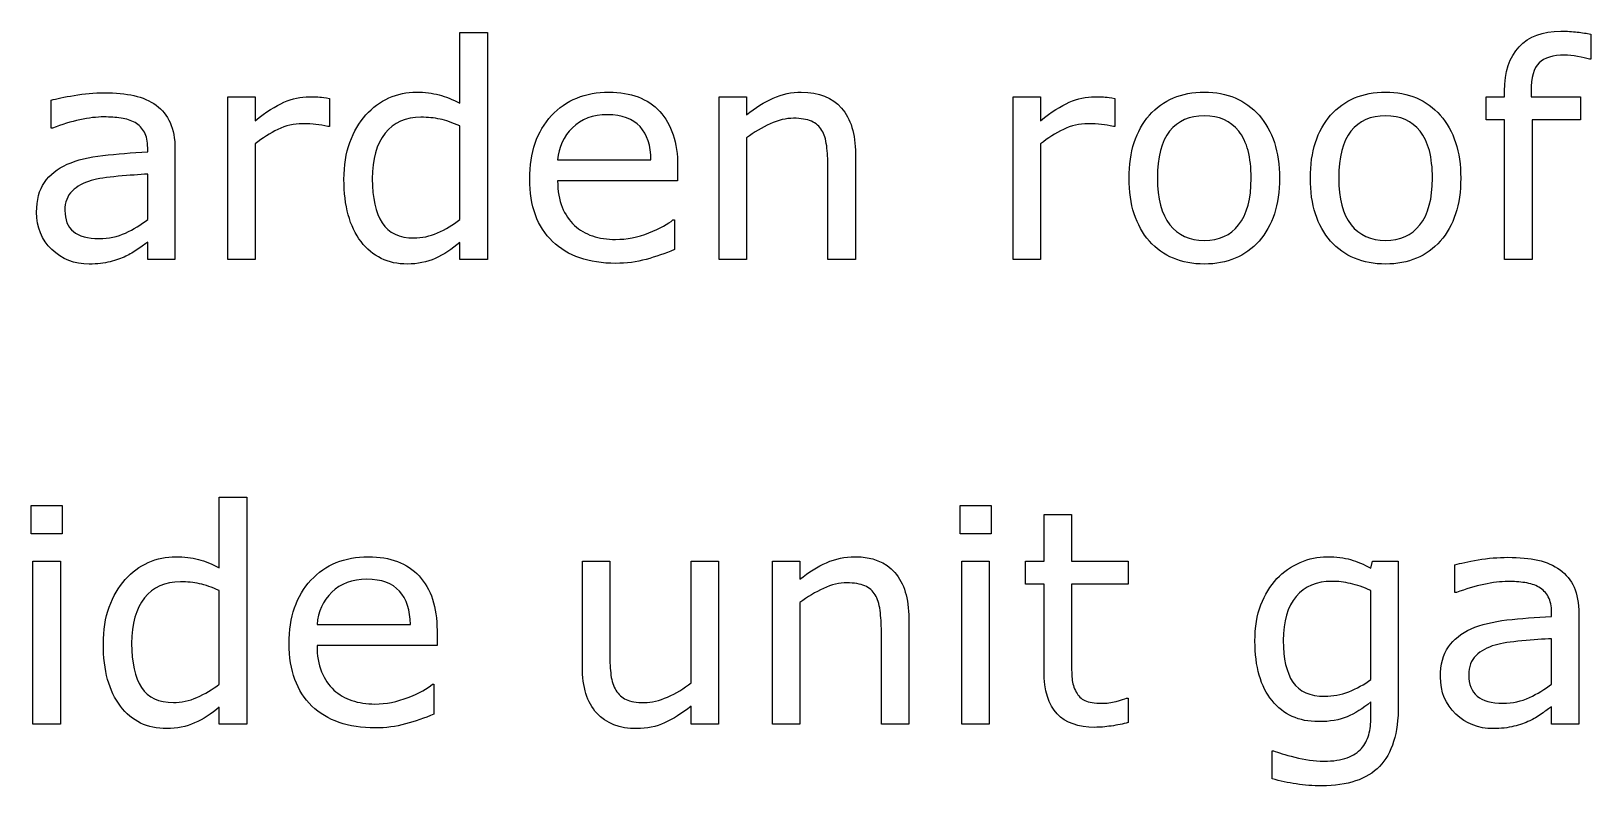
# Model space of a CAD drawing. Extents: x -13 to 750, y 12 to 2314.
# Drawn here: x 224.42 to 271.42, y 54.03 to 76.77 of the extents above; entities that cross this region are included whole.
import ezdxf

# ---------------------------------------------------------------- set-up
doc = ezdxf.new("R2010")
doc.units = 0
doc.layers.get('0').update_dxf_attribs({"linetype": 'CONTINUOUS'})

msp = doc.modelspace()

# ---------------------------------------------------------------- linework, layer by layer
at = {"color": 7}
for points in [[(237.33691, 74.6014), (237.33691, 76.7284), (238.16309, 76.7284), (238.16309, 69.89)], [(271.41654, 76.6838), (271.4165, 75.9281)], [(271.4165, 75.9281), (271.3726, 75.9281)], [(231.16704, 73.3754), (231.16704, 69.89), (230.34087, 69.89), (230.34087, 74.7987), (231.16704, 74.7987), (231.16704, 74.0736)], [(233.40386, 74.7467), (233.40381, 73.8978)], [(245.97661, 73.5547), (245.97661, 69.89), (245.15044, 69.89), (245.15044, 74.7987), (245.97661, 74.7987), (245.97661, 74.2538)], [(254.83598, 73.3754), (254.83598, 69.89), (254.00981, 69.89), (254.00981, 74.7987), (254.83598, 74.7987), (254.83598, 74.0736)], [(257.07279, 74.7467), (257.07275, 73.8978)], [(269.61918, 74.9657), (269.61918, 74.7987), (271.10893, 74.7987), (271.10893, 74.1044), (269.64555, 74.1044), (269.64555, 69.89), (268.81938, 69.89), (268.81938, 74.1044), (268.26127, 74.1044), (268.26127, 74.7987), (268.81938, 74.7987), (268.81938, 74.9613)], [(225.05859, 73.8539), (225.01469, 73.8539), (225.01469, 74.6932)], [(233.40381, 73.8978), (233.35991, 73.8978)], [(237.33691, 71.0985), (237.33691, 73.9154)], [(257.07275, 73.8978), (257.02885, 73.8978)], [(227.92822, 73.1335), (227.92822, 73.2609)], [(228.75004, 73.2208), (228.75, 69.89)], [(240.28125, 72.8915), (243.09375, 72.8915)], [(249.25493, 73.076), (249.25488, 69.89)], [(227.92822, 71.0985), (227.92822, 72.4652)], [(243.8979, 72.7069), (243.89795, 72.2587)], [(249.25488, 69.89), (248.42871, 69.89), (248.42871, 72.6849)], [(243.89795, 72.2587), (240.28125, 72.2587)], [(227.92822, 71.0984), (227.92822, 71.0985)], [(237.33691, 71.0983), (237.33691, 71.0985)], [(243.75732, 71.0897), (243.80122, 71.0897), (243.80122, 70.1888)], [(228.75, 69.89), (227.92822, 69.89), (227.92822, 70.4129)], [(238.16309, 69.89), (237.33691, 69.89), (237.33691, 70.4042)], [(230.08594, 60.6014), (230.08594, 62.7284), (230.91211, 62.7284), (230.91211, 55.89)], [(254.94145, 57.4937), (254.94145, 60.1041), (254.38334, 60.1041), (254.38334, 60.7984), (254.94145, 60.7984), (254.94145, 62.209), (255.76762, 62.209), (255.76762, 60.7984), (257.4727, 60.7984), (257.4727, 60.1041), (255.76762, 60.1041), (255.76762, 57.8672)], [(241.02832, 57.6127), (241.02832, 60.7987), (241.85449, 60.7987), (241.85449, 58.0038)], [(244.30668, 57.1336), (244.30668, 60.7986), (245.13285, 60.7986), (245.13281, 55.89)], [(247.58491, 59.5547), (247.58491, 55.89), (246.75874, 55.89), (246.75874, 60.7987), (247.58491, 60.7987), (247.58491, 60.2538)], [(264.78953, 60.5877), (264.84223, 60.7986), (265.61566, 60.7986), (265.61576, 56.4482)], [(267.36479, 59.854), (267.32089, 59.854), (267.32089, 60.6933)], [(230.08594, 57.0985), (230.08594, 59.9154)], [(264.78959, 57.2392), (264.78959, 59.9155)], [(270.23441, 59.1336), (270.23441, 59.261)], [(271.05624, 59.2209), (271.05619, 55.8901)], [(233.03027, 58.8915), (235.84277, 58.8915)], [(250.86323, 59.076), (250.86328, 55.89)], [(236.64693, 58.7069), (236.64697, 58.2587)], [(250.86328, 55.89), (250.03711, 55.89), (250.03711, 58.6849)], [(270.23441, 57.0986), (270.23441, 58.4653)], [(236.64697, 58.2587), (233.03027, 58.2587)], [(230.08594, 57.0983), (230.08594, 57.0985)], [(236.50635, 57.0897), (236.55025, 57.0897), (236.55025, 56.1888)], [(264.78959, 57.2393), (264.78959, 57.2392)], [(270.23441, 57.0985), (270.23441, 57.0986)], [(230.91211, 55.89), (230.08594, 55.89), (230.08594, 56.4042)], [(245.13281, 55.89), (244.30664, 55.89), (244.30664, 56.4349)], [(257.42877, 56.6763), (257.47267, 56.6763), (257.4727, 55.934)], [(264.78953, 56.1097), (264.78953, 56.558)], [(271.05619, 55.8901), (270.23441, 55.8901), (270.23441, 56.413)], [(261.8101, 54.2421), (261.8101, 55.0858), (261.854, 55.0858)]]:
    msp.add_lwpolyline(points, dxfattribs=at)
for points in [[(261.18164, 72.3421), (261.18164, 72.3421)], [(262.03418, 72.3421), (262.03418, 72.3421)], [(266.64404, 72.3421), (266.64404, 72.3421)], [(267.49658, 72.3421), (267.49658, 72.3421)], [(225.34871, 61.6205), (224.41707, 61.6205), (224.41707, 62.4774), (225.34871, 62.4774)], [(253.3418, 61.6205), (252.41016, 61.6205), (252.41016, 62.4774), (253.3418, 62.4774)], [(225.2959, 55.89), (224.46973, 55.89), (224.46973, 60.7987), (225.2959, 60.7987)], [(253.2891, 55.89), (252.46293, 55.89), (252.46293, 60.7987), (253.2891, 60.7987)]]:
    msp.add_lwpolyline(points, close=True, dxfattribs=at)
for points in [[(269.25443, 76.3016), (269.54447, 76.615067), (269.963417, 76.7718), (270.51127, 76.7718)], [(270.51127, 76.7718), (270.695843, 76.7718), (270.86137, 76.763133), (271.00785, 76.7458)], [(271.00785, 76.7458), (271.157263, 76.728467), (271.293493, 76.7078), (271.41654, 76.6838)], [(268.81938, 74.9613), (268.81938, 75.5443), (268.964397, 75.991067), (269.25443, 76.3016)], [(269.85649, 75.8138), (269.698283, 75.658533), (269.61918, 75.375833), (269.61918, 74.9657)], [(270.62992, 76.0511), (270.275427, 76.0511), (270.017617, 75.972), (269.85649, 75.8138)], [(271.01664, 76.0071), (270.870153, 76.036433), (270.741247, 76.0511), (270.62992, 76.0511)], [(271.3726, 75.9281), (271.28178, 75.9541), (271.163127, 75.980433), (271.01664, 76.0071)], [(225.01469, 74.6932), (225.175823, 74.7372), (225.408733, 74.785533), (225.71342, 74.8382)], [(225.71342, 74.8382), (226.018107, 74.890867), (226.3184, 74.9172), (226.6143, 74.9172)], [(226.6143, 74.9172), (226.96, 74.9172), (227.260293, 74.887867), (227.51518, 74.8292)], [(227.51518, 74.8292), (227.772993, 74.773867), (227.99565, 74.677167), (228.18315, 74.5391)], [(232.03276, 74.6317), (232.284713, 74.743033), (232.541063, 74.7987), (232.80181, 74.7987)], [(232.80181, 74.7987), (232.945363, 74.7987), (233.049367, 74.794367), (233.11382, 74.7857)], [(233.11382, 74.7857), (233.178287, 74.779033), (233.274967, 74.766033), (233.40386, 74.7467)], [(234.50244, 74.2494), (234.70166, 74.472067), (234.933107, 74.641967), (235.19678, 74.7591)], [(235.19678, 74.7591), (235.46338, 74.8763), (235.73877, 74.9349), (236.02295, 74.9349)], [(236.02295, 74.9349), (236.280763, 74.9349), (236.50928, 74.907233), (236.7085, 74.8519)], [(236.7085, 74.8519), (236.907713, 74.799233), (237.117183, 74.715733), (237.33691, 74.6014)], [(240.09663, 74.2274), (240.536083, 74.699067), (241.11323, 74.9349), (241.82807, 74.9349)], [(241.82807, 74.9349), (242.490183, 74.9349), (242.99995, 74.741533), (243.35737, 74.3548)], [(245.97661, 74.2538), (246.234423, 74.467667), (246.501027, 74.634633), (246.77642, 74.7547)], [(246.77642, 74.7547), (247.051807, 74.874833), (247.33452, 74.9349), (247.62456, 74.9349)], [(247.62456, 74.9349), (248.154833, 74.9349), (248.55913, 74.775233), (248.83745, 74.4559)], [(255.7017, 74.6317), (255.953653, 74.743033), (256.21, 74.7987), (256.47074, 74.7987)], [(256.47074, 74.7987), (256.6143, 74.7987), (256.718303, 74.794367), (256.78275, 74.7857)], [(256.78275, 74.7857), (256.847217, 74.779033), (256.943897, 74.766033), (257.07279, 74.7467)], [(258.11426, 74.2362), (258.524413, 74.702), (259.07666, 74.9349), (259.771, 74.9349)], [(259.771, 74.9349), (260.459473, 74.9349), (261.00879, 74.702), (261.41895, 74.2362)], [(263.57666, 74.2362), (263.986813, 74.702), (264.53906, 74.9349), (265.2334, 74.9349)], [(265.2334, 74.9349), (265.921873, 74.9349), (266.47119, 74.702), (266.88135, 74.2362)], [(228.18315, 74.5391), (228.367717, 74.404367), (228.50834, 74.230067), (228.60502, 74.0162)], [(231.16704, 74.0736), (231.495167, 74.337267), (231.78374, 74.5233), (232.03276, 74.6317)], [(243.35737, 74.3548), (243.717723, 73.968133), (243.8979, 73.418833), (243.8979, 72.7069)], [(248.83745, 74.4559), (249.11577, 74.136567), (249.25493, 73.6766), (249.25493, 73.076)], [(254.83598, 74.0736), (255.1641, 74.337267), (255.452673, 74.5233), (255.7017, 74.6317)], [(225.88477, 74.1), (225.618163, 74.044), (225.34277, 73.961967), (225.05859, 73.8539)], [(226.60986, 74.188), (226.393067, 74.188), (226.15137, 74.158667), (225.88477, 74.1)], [(227.12402, 74.153), (226.95996, 74.176333), (226.788573, 74.188), (226.60986, 74.188)], [(227.5459, 74.0168), (227.428713, 74.084133), (227.288087, 74.129533), (227.12402, 74.153)], [(227.82715, 73.7267), (227.762683, 73.849767), (227.668933, 73.946467), (227.5459, 74.0168)], [(228.60502, 74.0162), (228.7017, 73.802333), (228.75004, 73.5372), (228.75004, 73.2208)], [(231.85259, 73.8104), (231.615283, 73.699067), (231.386767, 73.554067), (231.16704, 73.3754)], [(232.59087, 73.9818), (232.33599, 73.9818), (232.089897, 73.924667), (231.85259, 73.8104)], [(232.99956, 73.9598), (232.8853, 73.974467), (232.74907, 73.9818), (232.59087, 73.9818)], [(233.35991, 73.8978), (233.236863, 73.927133), (233.116747, 73.9478), (232.99956, 73.9598)], [(234.01904, 73.4188), (234.13916, 73.744), (234.300293, 74.020867), (234.50244, 74.2494)], [(236.16357, 74.1789), (235.700683, 74.1789), (235.340333, 74.017767), (235.08252, 73.6955)], [(236.73926, 74.1219), (236.56348, 74.1599), (236.371583, 74.1789), (236.16357, 74.1789)], [(237.33691, 73.9154), (237.114257, 74.015), (236.91504, 74.083833), (236.73926, 74.1219)], [(239.44184, 72.3158), (239.44184, 73.118533), (239.660103, 73.755733), (240.09663, 74.2274)], [(240.7251, 73.8627), (240.464353, 73.6019), (240.316403, 73.278167), (240.28125, 72.8915)], [(241.78418, 74.2538), (241.3418, 74.2538), (240.988773, 74.123433), (240.7251, 73.8627)], [(242.76416, 73.8978), (242.550293, 74.135133), (242.223633, 74.2538), (241.78418, 74.2538)], [(243.09375, 72.8915), (243.091083, 73.3251), (242.98122, 73.660533), (242.76416, 73.8978)], [(246.68413, 73.981), (246.438037, 73.869667), (246.202197, 73.727567), (245.97661, 73.5547)], [(247.39165, 74.148), (247.166063, 74.148), (246.930223, 74.092333), (246.68413, 73.981)], [(247.92778, 74.056), (247.790087, 74.117333), (247.611377, 74.148), (247.39165, 74.148)], [(248.24419, 73.7836), (248.17095, 73.9066), (248.06548, 73.9974), (247.92778, 74.056)], [(255.52152, 73.8104), (255.28422, 73.699067), (255.055707, 73.554067), (254.83598, 73.3754)], [(256.25981, 73.9818), (256.004923, 73.9818), (255.758827, 73.924667), (255.52152, 73.8104)], [(256.6685, 73.9598), (256.55424, 73.974467), (256.41801, 73.9818), (256.25981, 73.9818)], [(257.02885, 73.8978), (256.905803, 73.927133), (256.785687, 73.9478), (256.6685, 73.9598)], [(257.50342, 72.3421), (257.50342, 73.141967), (257.707033, 73.773333), (258.11426, 74.2362)], [(259.771, 74.223), (259.322753, 74.223), (258.97412, 74.067733), (258.7251, 73.7572)], [(260.80811, 73.7572), (260.559083, 74.067733), (260.21338, 74.223), (259.771, 74.223)], [(261.41895, 74.2362), (261.829103, 73.773333), (262.03418, 73.141967), (262.03418, 72.3421)], [(262.96582, 72.3421), (262.96582, 73.141967), (263.169433, 73.773333), (263.57666, 74.2362)], [(265.2334, 74.223), (264.78516, 74.223), (264.436527, 74.067733), (264.1875, 73.7572)], [(266.27051, 73.7572), (266.021483, 74.067733), (265.67578, 74.223), (265.2334, 74.223)], [(266.88135, 74.2362), (267.291503, 73.773333), (267.49658, 73.141967), (267.49658, 72.3421)], [(227.92822, 73.2609), (227.92822, 73.448433), (227.89453, 73.6037), (227.82715, 73.7267)], [(233.84326, 72.307), (233.84326, 72.723), (233.901853, 73.0936), (234.01904, 73.4188)], [(235.08252, 73.6955), (234.824707, 73.373233), (234.6958, 72.9162), (234.6958, 72.3244)], [(248.38921, 73.3177), (248.362877, 73.516967), (248.314537, 73.672267), (248.24419, 73.7836)], [(258.7251, 73.7572), (258.479007, 73.4496), (258.35596, 72.9779), (258.35596, 72.3421)], [(261.18164, 72.3421), (261.18164, 72.9779), (261.05713, 73.4496), (260.80811, 73.7572)], [(264.1875, 73.7572), (263.941407, 73.4496), (263.81836, 72.9779), (263.81836, 72.3421)], [(266.64404, 72.3421), (266.64404, 72.9779), (266.51953, 73.4496), (266.27051, 73.7572)], [(225.50244, 72.7599), (225.801267, 72.891767), (226.160153, 72.981133), (226.5791, 73.028)], [(226.5791, 73.028), (226.998047, 73.074667), (227.447753, 73.109833), (227.92822, 73.1335)], [(248.42871, 72.6849), (248.42871, 72.9105), (248.415543, 73.121433), (248.38921, 73.3177)], [(224.81689, 72.215), (224.978023, 72.446467), (225.20654, 72.6281), (225.50244, 72.7599)], [(227.03613, 72.3992), (226.69629, 72.369867), (226.42676, 72.327367), (226.22754, 72.2717)], [(227.92822, 72.4652), (227.676267, 72.450533), (227.378903, 72.428533), (227.03613, 72.3992)], [(224.57959, 71.3141), (224.57959, 71.686167), (224.65869, 71.986467), (224.81689, 72.215)], [(225.65186, 71.9553), (225.505373, 71.8147), (225.43213, 71.6199), (225.43213, 71.3709)], [(226.22754, 72.2717), (225.990233, 72.204367), (225.79834, 72.0989), (225.65186, 71.9553)], [(234.35742, 70.4305), (234.014647, 70.8817), (233.84326, 71.5072), (233.84326, 72.307)], [(234.6958, 72.3244), (234.6958, 71.7414), (234.79541, 71.297533), (234.99463, 70.9928)], [(240.12739, 70.4349), (239.670357, 70.8773), (239.44184, 71.504267), (239.44184, 72.3158)], [(240.28125, 72.2587), (240.28125, 71.9569), (240.32666, 71.6932), (240.41748, 71.4676)], [(258.11426, 70.4481), (257.707033, 70.910967), (257.50342, 71.5423), (257.50342, 72.3421)], [(258.35596, 72.3421), (258.35596, 71.7269), (258.48047, 71.259633), (258.72949, 70.9403)], [(260.80371, 70.9359), (261.055663, 71.2523), (261.18164, 71.721033), (261.18164, 72.3421)], [(262.03418, 72.3421), (262.03418, 71.5423), (261.829103, 70.910967), (261.41895, 70.4481)], [(263.57666, 70.4481), (263.169433, 70.910967), (262.96582, 71.5423), (262.96582, 72.3421)], [(263.81836, 72.3421), (263.81836, 71.7269), (263.94287, 71.259633), (264.19189, 70.9403)], [(266.26611, 70.9359), (266.518063, 71.2523), (266.64404, 71.721033), (266.64404, 72.3421)], [(267.49658, 72.3421), (267.49658, 71.5423), (267.291503, 70.910967), (266.88135, 70.4481)], [(240.41748, 71.4676), (240.5083, 71.245), (240.632813, 71.0619), (240.79102, 70.9183)], [(225.04102, 70.1935), (224.7334, 70.4865), (224.57959, 70.860033), (224.57959, 71.3141)], [(225.43213, 71.3709), (225.43213, 71.089633), (225.51709, 70.8772), (225.68701, 70.7336)], [(227.26025, 70.6897), (227.50049, 70.803967), (227.723147, 70.9402), (227.92822, 71.0984)], [(234.99463, 70.9928), (235.19385, 70.691067), (235.513187, 70.5402), (235.95264, 70.5402)], [(236.66455, 70.694), (236.904783, 70.799467), (237.128903, 70.934233), (237.33691, 71.0983)], [(243.03223, 70.6942), (243.37207, 70.828933), (243.613767, 70.960767), (243.75732, 71.0897)], [(225.68701, 70.7336), (225.85693, 70.593), (226.116207, 70.5227), (226.46484, 70.5227)], [(226.46484, 70.5227), (226.75488, 70.5227), (227.020017, 70.578367), (227.26025, 70.6897)], [(235.95264, 70.5402), (236.187013, 70.5402), (236.424317, 70.591467), (236.66455, 70.694)], [(240.79102, 70.9183), (240.94336, 70.7777), (241.123533, 70.672233), (241.33154, 70.6019)], [(241.33154, 70.6019), (241.54248, 70.531567), (241.773927, 70.4964), (242.02588, 70.4964)], [(242.02588, 70.4964), (242.359867, 70.4964), (242.695317, 70.562333), (243.03223, 70.6942)], [(258.72949, 70.9403), (258.978517, 70.6239), (259.325687, 70.4657), (259.771, 70.4657)], [(259.771, 70.4657), (260.210453, 70.4657), (260.55469, 70.622433), (260.80371, 70.9359)], [(264.19189, 70.9403), (264.440917, 70.6239), (264.788087, 70.4657), (265.2334, 70.4657)], [(265.2334, 70.4657), (265.672853, 70.4657), (266.01709, 70.622433), (266.26611, 70.9359)], [(226.16602, 69.7541), (225.723633, 69.7541), (225.348633, 69.900567), (225.04102, 70.1935)], [(227.62939, 70.202), (227.506343, 70.114133), (227.386227, 70.043833), (227.26904, 69.9911)], [(227.92822, 70.4129), (227.85498, 70.3629), (227.75537, 70.2926), (227.62939, 70.202)], [(235.75488, 69.7538), (235.168947, 69.7538), (234.703127, 69.979367), (234.35742, 70.4305)], [(237.33691, 70.4042), (237.09961, 70.199067), (236.852053, 70.0394), (236.59424, 69.9252)], [(242.03462, 69.7757), (241.220167, 69.7757), (240.584423, 69.995433), (240.12739, 70.4349)], [(243.80122, 70.1888), (243.5229, 70.0716), (243.23872, 69.973467), (242.94868, 69.8944)], [(259.771, 69.7538), (259.07666, 69.7538), (258.524413, 69.985233), (258.11426, 70.4481)], [(261.41895, 70.4481), (261.00879, 69.985233), (260.459473, 69.7538), (259.771, 69.7538)], [(265.2334, 69.7538), (264.53906, 69.7538), (263.986813, 69.985233), (263.57666, 70.4481)], [(266.88135, 70.4481), (266.47119, 69.985233), (265.921873, 69.7538), (265.2334, 69.7538)], [(226.79443, 69.8241), (226.615723, 69.777433), (226.406253, 69.7541), (226.16602, 69.7541)], [(227.26904, 69.9911), (227.131347, 69.9237), (226.973143, 69.868033), (226.79443, 69.8241)], [(236.59424, 69.9252), (236.336427, 69.810933), (236.05664, 69.7538), (235.75488, 69.7538)], [(242.94868, 69.8944), (242.65864, 69.815267), (242.353953, 69.7757), (242.03462, 69.7757)], [(227.25146, 60.2494), (227.45068, 60.472067), (227.682127, 60.641967), (227.9458, 60.7591)], [(227.9458, 60.7591), (228.2124, 60.8763), (228.48779, 60.9349), (228.77197, 60.9349)], [(228.77197, 60.9349), (229.029783, 60.9349), (229.2583, 60.907233), (229.45752, 60.8519)], [(229.45752, 60.8519), (229.65674, 60.799233), (229.866213, 60.715733), (230.08594, 60.6014)], [(232.84566, 60.2274), (233.285113, 60.699067), (233.862263, 60.9349), (234.57711, 60.9349)], [(234.57711, 60.9349), (235.239217, 60.9349), (235.748983, 60.741533), (236.10641, 60.3548)], [(247.58491, 60.2538), (247.842723, 60.467667), (248.109327, 60.634633), (248.38472, 60.7547)], [(248.38472, 60.7547), (248.660107, 60.874833), (248.94282, 60.9349), (249.23286, 60.9349)], [(249.23286, 60.9349), (249.763133, 60.9349), (250.16743, 60.775233), (250.44575, 60.4559)], [(261.95945, 60.2757), (262.149883, 60.483767), (262.38133, 60.6449), (262.65379, 60.7591)], [(262.65379, 60.7591), (262.92625, 60.8763), (263.197247, 60.9349), (263.46678, 60.9349)], [(263.46678, 60.9349), (263.75096, 60.9349), (263.988263, 60.905567), (264.17869, 60.8469)], [(264.17869, 60.8469), (264.37205, 60.791567), (264.575663, 60.705167), (264.78953, 60.5877)], [(267.32089, 60.6933), (267.482023, 60.7373), (267.714933, 60.785633), (268.01962, 60.8383)], [(268.01962, 60.8383), (268.324307, 60.890967), (268.6246, 60.9173), (268.9205, 60.9173)], [(268.9205, 60.9173), (269.2662, 60.9173), (269.566493, 60.887967), (269.82138, 60.8293)], [(269.82138, 60.8293), (270.079193, 60.773967), (270.30185, 60.677267), (270.48935, 60.5392)], [(226.76807, 59.4188), (226.888183, 59.744), (227.049313, 60.020867), (227.25146, 60.2494)], [(228.9126, 60.1789), (228.449707, 60.1789), (228.089353, 60.017767), (227.83154, 59.6955)], [(229.48828, 60.1219), (229.3125, 60.1599), (229.120607, 60.1789), (228.9126, 60.1789)], [(232.19088, 58.3158), (232.19088, 59.118533), (232.40914, 59.755733), (232.84566, 60.2274)], [(234.5332, 60.2538), (234.09082, 60.2538), (233.737793, 60.123433), (233.47412, 59.8627)], [(235.51318, 59.8978), (235.299313, 60.135133), (234.972653, 60.2538), (234.5332, 60.2538)], [(236.10641, 60.3548), (236.466757, 59.968133), (236.64693, 59.418833), (236.64693, 58.7069)], [(250.44575, 60.4559), (250.72407, 60.136567), (250.86323, 59.6766), (250.86323, 59.076)], [(261.47166, 59.4803), (261.59178, 59.787967), (261.754377, 60.0531), (261.95945, 60.2757)], [(263.61186, 60.1924), (263.157753, 60.1924), (262.80033, 60.040067), (262.53959, 59.7354)], [(264.17436, 60.1264), (263.98686, 60.1704), (263.79936, 60.1924), (263.61186, 60.1924)], [(268.91606, 60.1881), (268.69926, 60.1881), (268.45756, 60.158767), (268.19096, 60.1001)], [(269.43022, 60.1531), (269.266153, 60.176433), (269.094767, 60.1881), (268.91606, 60.1881)], [(270.48935, 60.5392), (270.673917, 60.404467), (270.81454, 60.230167), (270.91122, 60.0163)], [(227.83154, 59.6955), (227.573727, 59.373233), (227.44482, 58.9162), (227.44482, 58.3244)], [(230.08594, 59.9154), (229.86328, 60.015), (229.66406, 60.083833), (229.48828, 60.1219)], [(233.47412, 59.8627), (233.21338, 59.6019), (233.06543, 59.278167), (233.03027, 58.8915)], [(235.84277, 58.8915), (235.840103, 59.3251), (235.73024, 59.660533), (235.51318, 59.8978)], [(248.29243, 59.981), (248.046337, 59.869667), (247.810497, 59.727567), (247.58491, 59.5547)], [(248.99995, 60.148), (248.774363, 60.148), (248.538523, 60.092333), (248.29243, 59.981)], [(249.53608, 60.056), (249.398387, 60.117333), (249.219677, 60.148), (248.99995, 60.148)], [(249.85249, 59.7836), (249.77925, 59.9066), (249.67378, 59.9974), (249.53608, 60.056)], [(249.99751, 59.3177), (249.971177, 59.516967), (249.922837, 59.672267), (249.85249, 59.7836)], [(262.53959, 59.7354), (262.27885, 59.430733), (262.14848, 58.988367), (262.14848, 58.4083)], [(264.78959, 59.9155), (264.569863, 60.0151), (264.364787, 60.0854), (264.17436, 60.1264)], [(268.19096, 60.1001), (267.92436, 60.0441), (267.64897, 59.962067), (267.36479, 59.854)], [(269.85209, 60.0169), (269.734903, 60.084233), (269.59428, 60.129633), (269.43022, 60.1531)], [(270.13334, 59.7268), (270.068873, 59.849867), (269.975123, 59.946567), (269.85209, 60.0169)], [(270.23441, 59.261), (270.23441, 59.448533), (270.20072, 59.6038), (270.13334, 59.7268)], [(270.91122, 60.0163), (271.0079, 59.802433), (271.05624, 59.5373), (271.05624, 59.2209)], [(226.59229, 58.307), (226.59229, 58.723), (226.650883, 59.0936), (226.76807, 59.4188)], [(250.03711, 58.6849), (250.03711, 58.9105), (250.02391, 59.121433), (249.99751, 59.3177)], [(261.29588, 58.3905), (261.29588, 58.812367), (261.354473, 59.175633), (261.47166, 59.4803)], [(267.12309, 58.2151), (267.284223, 58.446567), (267.512737, 58.6282), (267.80863, 58.76)], [(267.80863, 58.76), (268.107463, 58.891867), (268.46635, 58.981233), (268.88529, 59.0281)], [(268.88529, 59.0281), (269.304237, 59.074767), (269.753943, 59.109933), (270.23441, 59.1336)], [(227.10645, 56.4305), (226.763677, 56.8817), (226.59229, 57.5072), (226.59229, 58.307)], [(227.44482, 58.3244), (227.44482, 57.7414), (227.54443, 57.297533), (227.74365, 56.9928)], [(232.87642, 56.4349), (232.419393, 56.8773), (232.19088, 57.504267), (232.19088, 58.3158)], [(261.81004, 56.5975), (261.467267, 57.0223), (261.29588, 57.619967), (261.29588, 58.3905)], [(262.14848, 58.4083), (262.14848, 57.8575), (262.24516, 57.44), (262.43852, 57.1558)], [(269.34233, 58.3993), (269.002483, 58.369967), (268.73295, 58.327467), (268.53373, 58.2718)], [(270.23441, 58.4653), (269.982463, 58.450633), (269.685103, 58.428633), (269.34233, 58.3993)], [(233.03027, 58.2587), (233.03027, 57.9569), (233.07568, 57.6932), (233.1665, 57.4676)], [(241.85449, 58.0038), (241.85449, 57.754733), (241.866223, 57.540867), (241.88969, 57.3622)], [(255.76762, 57.8672), (255.76762, 57.6094), (255.773487, 57.407267), (255.78522, 57.2608)], [(266.88578, 57.3142), (266.88578, 57.686267), (266.964883, 57.986567), (267.12309, 58.2151)], [(267.95805, 57.9554), (267.811563, 57.8148), (267.73832, 57.62), (267.73832, 57.371)], [(268.53373, 58.2718), (268.296423, 58.204467), (268.10453, 58.099), (267.95805, 57.9554)], [(233.1665, 57.4676), (233.25732, 57.245), (233.381833, 57.0619), (233.54004, 56.9183)], [(241.45898, 56.224), (241.171873, 56.5404), (241.02832, 57.0033), (241.02832, 57.6127)], [(241.88969, 57.3622), (241.913157, 57.1864), (241.96296, 57.0355), (242.0391, 56.9095)], [(255.33256, 56.1973), (255.07182, 56.466833), (254.94145, 56.898967), (254.94145, 57.4937)], [(267.73832, 57.371), (267.73832, 57.089733), (267.82328, 56.8773), (267.9932, 56.7337)], [(227.74365, 56.9928), (227.94287, 56.691067), (228.262207, 56.5402), (228.70166, 56.5402)], [(229.41357, 56.694), (229.65381, 56.799467), (229.877933, 56.934233), (230.08594, 57.0983)], [(233.54004, 56.9183), (233.69238, 56.7777), (233.872557, 56.672233), (234.08057, 56.6019)], [(235.78125, 56.6942), (236.121097, 56.828933), (236.362797, 56.960767), (236.50635, 57.0897)], [(242.0391, 56.9095), (242.1182, 56.780633), (242.22074, 56.6869), (242.34672, 56.6283)], [(243.59477, 56.7073), (243.84965, 56.818633), (244.086953, 56.960733), (244.30668, 57.1336)], [(255.78522, 57.2608), (255.796953, 57.117267), (255.837967, 56.9825), (255.90826, 56.8565)], [(262.43852, 57.1558), (262.63188, 56.871667), (262.95268, 56.7296), (263.40092, 56.7296)], [(264.12162, 56.8658), (264.364787, 56.959533), (264.587443, 57.084033), (264.78959, 57.2393)], [(267.34721, 56.1936), (267.03959, 56.4866), (266.88578, 56.860133), (266.88578, 57.3142)], [(269.56645, 56.6898), (269.806683, 56.804067), (270.029337, 56.9403), (270.23441, 57.0985)], [(228.50391, 55.7538), (227.91797, 55.7538), (227.45215, 55.979367), (227.10645, 56.4305)], [(228.70166, 56.5402), (228.936033, 56.5402), (229.173337, 56.591467), (229.41357, 56.694)], [(230.08594, 56.4042), (229.848633, 56.199067), (229.601073, 56.0394), (229.34326, 55.9252)], [(234.78365, 55.7757), (233.969197, 55.7757), (233.333453, 55.995433), (232.87642, 56.4349)], [(234.08057, 56.6019), (234.291503, 56.531567), (234.522947, 56.4964), (234.7749, 56.4964)], [(234.7749, 56.4964), (235.108887, 56.4964), (235.444337, 56.562333), (235.78125, 56.6942)], [(242.34672, 56.6283), (242.472693, 56.569633), (242.6558, 56.5403), (242.89604, 56.5403)], [(242.89604, 56.5403), (243.109907, 56.5403), (243.342817, 56.595967), (243.59477, 56.7073)], [(244.30664, 56.4349), (244.02832, 56.215167), (243.76172, 56.046733), (243.50684, 55.9296)], [(255.90826, 56.8565), (255.972727, 56.7393), (256.060617, 56.652867), (256.17193, 56.5972)], [(256.17193, 56.5972), (256.28619, 56.544533), (256.459043, 56.5182), (256.69049, 56.5182)], [(256.69049, 56.5182), (256.825257, 56.5182), (256.96588, 56.5372), (257.11236, 56.5752)], [(257.11236, 56.5752), (257.258847, 56.616533), (257.364317, 56.650233), (257.42877, 56.6763)], [(263.2075, 55.9647), (262.62156, 55.9647), (262.15574, 56.175633), (261.81004, 56.5975)], [(263.40092, 56.7296), (263.641153, 56.7296), (263.881387, 56.775), (264.12162, 56.8658)], [(264.78953, 56.558), (264.54051, 56.358733), (264.30174, 56.2093), (264.07322, 56.1097)], [(265.61576, 56.4482), (265.61576, 55.6162), (265.426797, 55.005367), (265.04887, 54.6157)], [(267.9932, 56.7337), (268.163127, 56.5931), (268.422407, 56.5228), (268.77104, 56.5228)], [(268.77104, 56.5228), (269.061073, 56.5228), (269.32621, 56.578467), (269.56645, 56.6898)], [(270.23441, 56.413), (270.16117, 56.363), (270.061563, 56.2927), (269.93559, 56.2021)], [(236.55025, 56.1888), (236.27193, 56.0716), (235.98775, 55.973467), (235.69771, 55.8944)], [(242.66309, 55.7538), (242.147463, 55.7538), (241.746093, 55.910533), (241.45898, 56.224)], [(243.50684, 55.9296), (243.251953, 55.8124), (242.970703, 55.7538), (242.66309, 55.7538)], [(256.47514, 55.793), (255.97416, 55.793), (255.5933, 55.927767), (255.33256, 56.1973)], [(257.4727, 55.934), (257.317427, 55.892667), (257.147503, 55.859), (256.96293, 55.833)], [(264.07322, 56.1097), (263.847633, 56.013033), (263.55906, 55.9647), (263.2075, 55.9647)], [(264.72363, 55.5692), (264.767563, 55.730333), (264.78953, 55.9105), (264.78953, 56.1097)], [(268.47221, 55.7542), (268.029823, 55.7542), (267.654823, 55.900667), (267.34721, 56.1936)], [(269.57524, 55.9912), (269.43754, 55.9238), (269.279337, 55.868133), (269.10063, 55.8242)], [(269.93559, 56.2021), (269.812543, 56.114233), (269.692427, 56.043933), (269.57524, 55.9912)], [(229.34326, 55.9252), (229.085447, 55.810933), (228.805663, 55.7538), (228.50391, 55.7538)], [(235.69771, 55.8944), (235.407677, 55.815267), (235.10299, 55.7757), (234.78365, 55.7757)], [(256.96293, 55.833), (256.78129, 55.806333), (256.618693, 55.793), (256.47514, 55.793)], [(264.50391, 55.1561), (264.606443, 55.270367), (264.679683, 55.408067), (264.72363, 55.5692)], [(269.10063, 55.8242), (268.921917, 55.777533), (268.712443, 55.7542), (268.47221, 55.7542)], [(261.854, 55.0858), (261.988767, 55.033133), (262.202637, 54.968667), (262.49561, 54.8924)], [(264.07324, 54.8749), (264.257813, 54.942233), (264.40137, 55.035967), (264.50391, 55.1561)], [(262.49561, 54.8924), (262.788577, 54.813333), (263.081543, 54.7738), (263.37451, 54.7738)], [(265.04887, 54.6157), (264.670937, 54.226033), (264.089393, 54.0312), (263.30424, 54.0312)], [(263.37451, 54.7738), (263.655763, 54.7738), (263.888673, 54.8075), (264.07324, 54.8749)], [(262.53959, 54.0882), (262.293497, 54.123533), (262.050333, 54.174833), (261.8101, 54.2421)], [(263.30424, 54.0312), (263.0435, 54.0312), (262.788617, 54.0502), (262.53959, 54.0882)]]:
    msp.add_open_spline(points, degree=3, dxfattribs=at)

doc.saveas('drawing.dxf')
